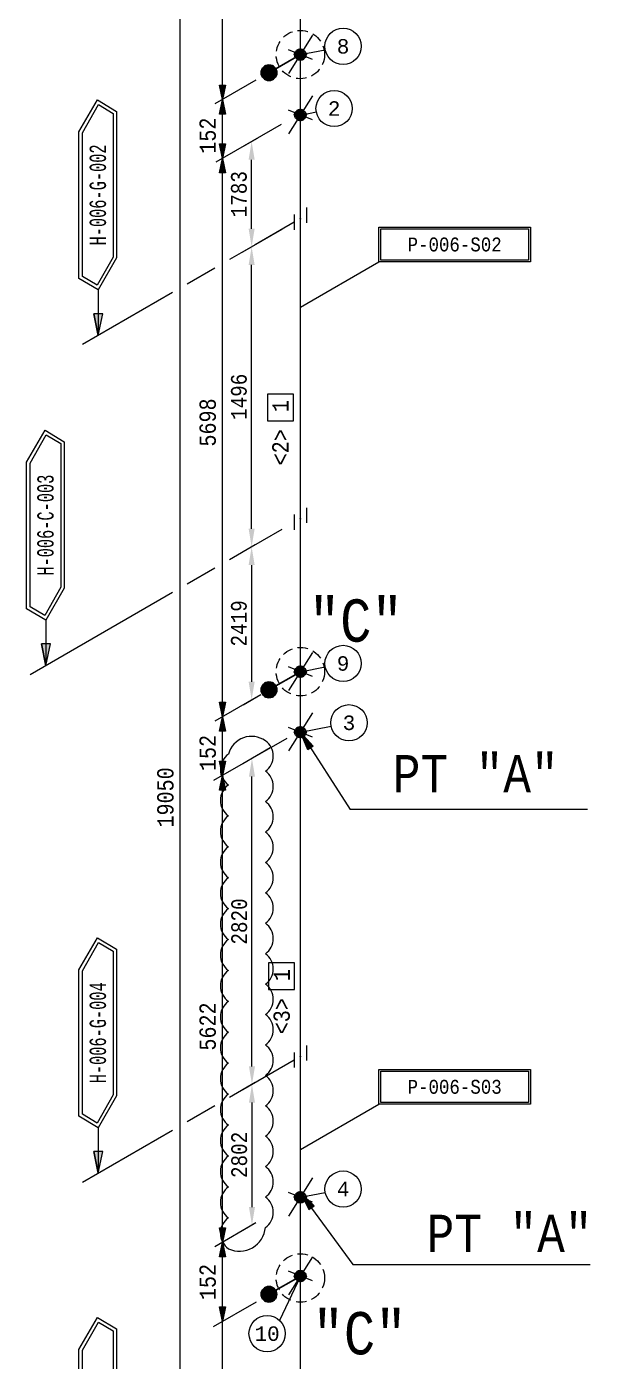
# Model space of a CAD drawing. Extents: x 0 to 841, y 0 to 594.
# Drawn here: x 343 to 436.3, y 226.8 to 447.5 of the extents above; entities that cross this region are included whole.
import ezdxf
from ezdxf.enums import TextEntityAlignment as Align

# ---------------------------------------------------------------- set-up
doc = ezdxf.new("R2010")
doc.units = 0
doc.header["$LTSCALE"] = 7
doc.header["$MEASUREMENT"] = 0
doc.linetypes.add('HIDDEN', pattern=[0.375, 0.25, -0.125])
for name, color, linetype in [('1', 7, 'Continuous'), ('3', 7, 'Continuous'), ('FAB', 2, 'Continuous'), ('SUPT', 4, 'Continuous'), ('T-TEXT1', 7, 'Continuous')]:
    doc.layers.add(name, color=color, linetype=linetype)
doc.styles.add('MARKING', font='monotxt.shx', dxfattribs={"width": 0.85, "height": 2.6})
doc.styles.get("Standard").update_dxf_attribs({"font": 'txt.shx'})
doc.styles.add('TXT', font='monotxt.shx')
doc.dimstyles.get("Standard").update_dxf_attribs({"dimtxt": 0.18, "dimasz": 0.18, "dimexe": 0.18, "dimexo": 0.0625, "dimgap": 0.09, "dimtad": 0, "dimtih": 1, "dimtoh": 1, "dimdec": 4, "dimzin": 0, "dimdsep": 46, "dimtxsty": 'Standard', "dimcen": 0.09, "dimadec": 0, "dimazin": 0, "dimtfac": 1, "dimtdec": 4, "dimtofl": 0, "dimtmove": 0, "dimatfit": 0, "dimfxl": 1, "dimtolj": 1, "dimtzin": 0, "dimarcsym": 0})

# ---------------------------------------------------------------- blocks, each defined once
blk = doc.blocks.new('8')
at = {"layer": 'SUPT', "lineweight": 0}
for p, q in [((404.76, 406.34), (404.76, 403.84)), ((402.75, 405.19), (402.75, 402.69))]:
    blk.add_line(p, q, dxfattribs=at)
at = {"layer": 'SUPT', "linetype": 'Continuous', "lineweight": 0}
blk.add_circle((403.75, 404.51), 0.05, dxfattribs=at)
blk = doc.blocks.new('*D31')
at = {"layer": 'Defpoints', "color": 0, "linetype": 'Continuous', "lineweight": 0}
for p in [(385.25, 413.98), (380.28, 411.12), (385.25, 364.37)]:
    blk.add_point(p, dxfattribs=at)
at = {"layer": 'SUPT', "color": 4, "linetype": 'Continuous', "lineweight": 0}
for p, q in [((385.25, 413.98), (378.78, 410.25)), ((380.28, 364.5), (380.28, 408.12)), ((385.25, 364.37), (378.78, 360.64))]:
    blk.add_line(p, q, dxfattribs=at)
for points in [[(379.78, 408.12), (380.78, 408.12), (380.28, 411.12)], [(379.78, 364.5), (380.78, 364.5), (380.28, 361.5)]]:
    blk.add_solid(points, dxfattribs=at)
at = {"layer": 'SUPT', "color": 4, "linetype": 'Continuous', "lineweight": 0, "insert": (378.18, 386.31), "char_height": 2.6, "attachment_point": 5, "rotation": 90, "style": 'MARKING'}
blk.add_mtext('\\A1;1496', dxfattribs=at)
blk = doc.blocks.new('TRI')
at = {"lineweight": 0}
blk.add_hatch(color=4, dxfattribs=at).paths.add_polyline_path([(340.4, 360.05), (339.74, 356.85), (341.07, 356.85)])
at = {"layer": 'SUPT', "lineweight": 0}
blk.add_line((340.4, 360.05), (339.74, 356.85), dxfattribs=at)
blk.add_lwpolyline([(340.4, 360.05), (341.07, 356.85), (339.74, 356.85), (340.4, 360.05), (341.07, 356.85)], dxfattribs=at)
blk = doc.blocks.new('*D39')
at = {"layer": 'Defpoints', "color": 0, "linetype": 'Continuous', "lineweight": 0}
for p in [(380.28, 428.53), (381.19, 429.05), (385.25, 413.98)]:
    blk.add_point(p, dxfattribs=at)
at = {"layer": 'SUPT', "color": 4, "linetype": 'Continuous', "lineweight": 0}
for p, q in [((381.19, 429.05), (378.78, 427.66)), ((380.28, 414.12), (380.28, 425.53)), ((385.25, 413.98), (378.78, 410.25))]:
    blk.add_line(p, q, dxfattribs=at)
for points in [[(379.78, 425.53), (380.78, 425.53), (380.28, 428.53)], [(379.78, 414.12), (380.78, 414.12), (380.28, 411.12)]]:
    blk.add_solid(points, dxfattribs=at)
at = {"layer": 'SUPT', "color": 4, "linetype": 'Continuous', "lineweight": 0, "insert": (378.18, 419.82), "char_height": 2.6, "attachment_point": 5, "rotation": 90, "style": 'MARKING'}
blk.add_mtext('\\A1;1783', dxfattribs=at)
blk = doc.blocks.new('*D41')
at = {"layer": 'Defpoints', "color": 0, "lineweight": 0}
for p in [(385.25, 364.37), (380.28, 336.2), (378.89, 335.4)]:
    blk.add_point(p, dxfattribs=at)
at = {"layer": 'SUPT', "color": 4, "lineweight": 0}
for p, q in [((385.25, 364.37), (378.78, 360.64)), ((380.28, 358.5), (380.28, 339.2)), ((378.89, 335.4), (381.78, 337.07))]:
    blk.add_line(p, q, dxfattribs=at)
for points in [[(379.78, 358.5), (380.78, 358.5), (380.28, 361.5)], [(379.78, 339.2), (380.78, 339.2), (380.28, 336.2)]]:
    blk.add_solid(points, dxfattribs=at)
at = {"layer": 'SUPT', "color": 4, "lineweight": 0, "insert": (378.18, 348.85), "char_height": 2.6, "attachment_point": 5, "rotation": 90, "style": 'MARKING'}
blk.add_mtext('\\A1;2419', dxfattribs=at)
blk = doc.blocks.new('*D44')
at = {"layer": 'Defpoints', "color": 0, "lineweight": 0}
for p in [(383.35, 328.24), (380.33, 326.5), (387.34, 276.64)]:
    blk.add_point(p, dxfattribs=at)
at = {"layer": 'SUPT', "color": 4, "lineweight": 0}
for p, q in [((383.35, 328.24), (378.83, 325.64)), ((380.33, 275.59), (380.33, 323.5)), ((387.34, 276.64), (378.83, 271.73))]:
    blk.add_line(p, q, dxfattribs=at)
for points in [[(379.83, 323.5), (380.83, 323.5), (380.33, 326.5)], [(379.83, 275.59), (380.83, 275.59), (380.33, 272.59)]]:
    blk.add_solid(points, dxfattribs=at)
at = {"layer": 'SUPT', "color": 4, "lineweight": 0, "insert": (378.23, 299.55), "char_height": 2.6, "attachment_point": 5, "rotation": 90, "style": 'MARKING'}
blk.add_mtext('\\A1;2820', dxfattribs=at)
blk = doc.blocks.new('*D45')
at = {"color": 4, "linetype": 'Continuous', "lineweight": 0}
for p, q in [((387.34, 276.64), (378.83, 271.73)), ((380.33, 269.59), (380.33, 252.32)), ((380.98, 249.69), (378.83, 248.45))]:
    blk.add_line(p, q, dxfattribs=at)
for points in [[(379.83, 269.59), (380.83, 269.59), (380.33, 272.59)], [(379.83, 252.32), (380.83, 252.32), (380.33, 249.32)]]:
    blk.add_solid(points, dxfattribs=at)
at = {"layer": 'Defpoints', "color": 0, "linetype": 'Continuous', "lineweight": 0}
for p in [(387.34, 276.64), (380.98, 249.69), (380.33, 249.32)]:
    blk.add_point(p, dxfattribs=at)
at = {"color": 4, "linetype": 'Continuous', "lineweight": 0, "insert": (378.23, 260.95), "char_height": 2.6, "attachment_point": 5, "rotation": 90, "style": 'MARKING'}
blk.add_mtext('\\A1;2802', dxfattribs=at)

msp = doc.modelspace()

# ---------------------------------------------------------------- hatches: boundary and pattern name
at = {"layer": 'FAB'}
for points in [[(384.45, 439.91, 1), (381.85, 439.91, 1)], [(384.45, 337.86, 1), (381.85, 337.86, 1)], [(384.44, 237.9, 1), (381.84, 237.9, 1)]]:
    msp.add_hatch(color=256, dxfattribs=at).paths.add_polyline_path(points)

# ---------------------------------------------------------------- linework, layer by layer
at = {"color": 6, "linetype": 'Continuous', "lineweight": 0, "flags": 128}
msp.add_lwpolyline([(376.44, 327.24, 0.520567), (376.44, 327.24, 0.520567), (376.44, 327.24, 0.520567), (376.44, 322.13, 0.520567), (376.44, 317.01, 0.520567), (376.44, 311.9, 0.520567), (376.44, 306.79, 0.520567), (376.44, 301.67, 0.520567), (376.44, 296.56, 0.520567), (376.44, 291.45, 0.520567), (376.44, 286.33, 0.520567), (376.44, 281.22, 0.520567), (376.44, 276.11, 0.520567), (376.44, 270.99, 0.520567), (376.44, 265.88, 0.520567), (376.44, 260.77, 0.520567), (376.44, 255.65, 0.520567), (376.44, 250.54, 0.520567), (376.44, 245.43, 0.520567), (376.44, 245.43, 0.520567), (382.55, 248.95, 0.520567), (382.55, 248.95, 0.520567), (382.55, 253.98, 0.520567), (382.55, 259.01, 0.520567), (382.55, 264.04, 0.520567), (382.55, 269.07, 0.520567), (382.55, 274.1, 0.520567), (382.55, 279.13, 0.520567), (382.55, 284.16, 0.520567), (382.55, 289.19, 0.520567), (382.55, 294.22, 0.520567), (382.55, 299.25, 0.520567), (382.55, 304.28, 0.520567), (382.55, 309.31, 0.520567), (382.55, 314.34, 0.520567), (382.55, 319.37, 0.520567), (382.55, 324.4, 0.520567), (382.55, 329.43, 0.520567), (376.44, 327.24, 0.520567)], format="xyb", dxfattribs=at)
at = {"layer": '1', "color": 1, "linetype": 'Continuous', "lineweight": 0}
for p, q in [((388.34, 330.97), (388.34, 507.27)), ((388.34, 156.67), (388.34, 330.97))]:
    msp.add_line(p, q, dxfattribs=at)
at = {"layer": '3', "color": 2, "linetype": 'Continuous', "lineweight": 0}
for p, q in [((375.44, 333.37), (375.44, 502.88)), ((368.44, 142.15), (368.44, 498.84)), ((375.44, 146.19), (375.44, 333.37))]:
    msp.add_line(p, q, dxfattribs=at)
for points in [[(375.94, 437.87), (375.44, 435.47), (374.94, 437.87), (375.94, 437.87)], [(375.84, 437.87), (375.44, 435.47), (375.04, 437.87)], [(375.74, 437.87), (375.44, 435.47), (375.24, 437.87)], [(375.54, 437.87), (375.44, 435.47), (375.34, 437.87)], [(374.94, 433.07), (375.44, 435.47), (375.94, 433.07), (374.94, 433.07)], [(375.04, 433.07), (375.44, 435.47), (375.84, 433.07)], [(375.24, 433.07), (375.44, 435.47), (375.74, 433.07)], [(375.34, 433.07), (375.44, 435.47), (375.54, 433.07)], [(375.94, 428.14), (375.44, 425.74), (374.94, 428.14), (375.94, 428.14)], [(375.84, 428.14), (375.44, 425.74), (375.04, 428.14)], [(375.74, 428.14), (375.44, 425.74), (375.24, 428.14)], [(375.54, 428.14), (375.44, 425.74), (375.34, 428.14)], [(374.94, 423.34), (375.44, 425.74), (375.94, 423.34), (374.94, 423.34)], [(375.04, 423.34), (375.44, 425.74), (375.84, 423.34)], [(375.24, 423.34), (375.44, 425.74), (375.74, 423.34)], [(375.34, 423.34), (375.44, 425.74), (375.54, 423.34)], [(387.18, 382.37), (387.18, 386.77), (382.88, 386.77), (382.88, 382.37), (387.18, 382.37)], [(375.94, 335.81), (375.44, 333.41), (374.94, 335.81), (375.94, 335.81)], [(375.84, 335.81), (375.44, 333.41), (375.04, 335.81)], [(375.74, 335.81), (375.44, 333.41), (375.24, 335.81)], [(375.54, 335.81), (375.44, 333.41), (375.34, 335.81)], [(374.94, 331.01), (375.44, 333.41), (375.94, 331.01), (374.94, 331.01)], [(375.04, 331.01), (375.44, 333.41), (375.84, 331.01)], [(375.24, 331.01), (375.44, 333.41), (375.74, 331.01)], [(375.34, 331.01), (375.44, 333.41), (375.54, 331.01)], [(375.94, 326.08), (375.44, 323.68), (374.94, 326.08), (375.94, 326.08)], [(375.84, 326.08), (375.44, 323.68), (375.04, 326.08)], [(375.74, 326.08), (375.44, 323.68), (375.24, 326.08)], [(375.54, 326.08), (375.44, 323.68), (375.34, 326.08)], [(374.94, 321.28), (375.44, 323.68), (375.94, 321.28), (374.94, 321.28)], [(375.04, 321.28), (375.44, 323.68), (375.84, 321.28)], [(375.24, 321.28), (375.44, 323.68), (375.74, 321.28)], [(375.34, 321.28), (375.44, 323.68), (375.54, 321.28)], [(387.39, 288.29), (387.39, 292.69), (383.09, 292.69), (383.09, 288.29), (387.39, 288.29)], [(375.94, 248.89), (375.44, 246.49), (374.94, 248.89), (375.94, 248.89)], [(375.84, 248.89), (375.44, 246.49), (375.04, 248.89)], [(375.74, 248.89), (375.44, 246.49), (375.24, 248.89)], [(375.54, 248.89), (375.44, 246.49), (375.34, 248.89)], [(374.94, 244.09), (375.44, 246.49), (375.94, 244.09), (374.94, 244.09)], [(375.04, 244.09), (375.44, 246.49), (375.84, 244.09)], [(375.24, 244.09), (375.44, 246.49), (375.74, 244.09)], [(375.34, 244.09), (375.44, 246.49), (375.54, 244.09)], [(375.94, 235.82), (375.44, 233.42), (374.94, 235.82), (375.94, 235.82)], [(375.84, 235.82), (375.44, 233.42), (375.04, 235.82)], [(375.74, 235.82), (375.44, 233.42), (375.24, 235.82)], [(375.54, 235.82), (375.44, 233.42), (375.34, 235.82)]]:
    msp.add_lwpolyline(points, dxfattribs=at)
at = {"layer": '3', "color": 2, "linetype": 'HIDDEN', "lineweight": 0}
for centre in [(388.34, 442.91), (388.34, 340.86), (388.34, 240.59)]:
    msp.add_circle(centre, 4, dxfattribs=at)
at = {"layer": 'FAB', "linetype": 'Continuous', "lineweight": 0}
for p, q in [((388.34, 442.91), (392.46, 443.71)), ((380.98, 438.66), (374.18, 434.74)), ((388.34, 432.91), (390.99, 433.42)), ((374.42, 425.15), (385.23, 431.39)), ((388.34, 401.12), (401.33, 408.62)), ((388.34, 340.86), (392.46, 341.65)), ((380.98, 336.61), (374.18, 332.68)), ((388.34, 330.86), (393.44, 331.84)), ((386.1, 329.83), (373.99, 322.84)), ((388.34, 261.82), (401.33, 269.32)), ((388.34, 253.94), (392.46, 254.73)), ((388.39, 254.64), (397, 242.8)), ((380.98, 249.69), (374.18, 245.76)), ((388.34, 240.92), (384.89, 233.59)), ((373.99, 232.58), (381.07, 236.67))]:
    msp.add_line(p, q, dxfattribs=at)
at = {"layer": 'FAB'}
for p, q in [((388.34, 442.91), (383.15, 439.91)), ((388.34, 340.86), (383.15, 337.86)), ((388.34, 240.9), (383.14, 237.9))]:
    msp.add_line(p, q, dxfattribs=at)
at = {"layer": 'FAB', "color": 2, "linetype": 'Continuous', "lineweight": 0}
for p, q in [((388.34, 330.86), (396.58, 318.08)), ((435.89, 318.08), (396.58, 318.08)), ((436.33, 242.77), (397.02, 242.77))]:
    msp.add_line(p, q, dxfattribs=at)
for points in [[(401.33, 414.39), (426.43, 414.39), (426.43, 408.62), (401.33, 408.62)], [(401.65, 414.07), (426.11, 414.07), (426.11, 408.94), (401.65, 408.94)], [(401.33, 275.09), (426.43, 275.09), (426.43, 269.32), (401.33, 269.32)], [(401.65, 274.77), (426.11, 274.77), (426.11, 269.64), (401.65, 269.64)]]:
    msp.add_lwpolyline(points, close=True, dxfattribs=at)
for points in [[(389.86, 328.14), (388.34, 330.86), (390.17, 328.35)], [(389.71, 328.04), (388.34, 330.86), (390.17, 328.35)], [(389.71, 328.04), (388.34, 330.86), (390.33, 328.45)], [(389.56, 327.95), (388.34, 330.86), (390.48, 328.53), (389.56, 327.95)], [(390.31, 252.34), (388.34, 254.75), (390.01, 252.12)], [(390.46, 252.44), (388.34, 254.75), (390.01, 252.12)], [(390.46, 252.44), (388.34, 254.75), (389.86, 252.02)], [(390.6, 252.55), (388.34, 254.75), (389.72, 251.9), (390.6, 252.55)]]:
    msp.add_lwpolyline(points, dxfattribs=at)
for centre in [(395.41, 444.28), (393.93, 433.99), (395.41, 342.22), (396.39, 332.41), (395.41, 255.3), (382.84, 231.39)]:
    msp.add_circle(centre, 3, dxfattribs=at)
at = {"layer": 'FAB'}
for centre in [(383.15, 439.91), (383.15, 337.86), (383.14, 237.9)]:
    msp.add_circle(centre, 1.3, dxfattribs=at)
at = {"layer": 'SUPT', "linetype": 'Continuous', "lineweight": 0}
for p, q in [((387.34, 415.19), (380.87, 411.46)), ((380.87, 411.46), (376.61, 409)), ((354.89, 403.99), (354.89, 396.46)), ((380.87, 361.84), (376.61, 359.38)), ((346.23, 349.38), (346.23, 341.84)), ((354.89, 265.44), (354.89, 257.9))]:
    msp.add_line(p, q, dxfattribs=at)
at = {"layer": 'SUPT', "lineweight": 0}
for p, q in [((374.19, 407.6), (369.63, 404.97)), ((367.16, 403.54), (352.29, 394.96)), ((374.19, 357.99), (369.63, 355.35)), ((367.16, 353.93), (343.63, 340.34)), ((380.87, 272.9), (376.61, 270.44)), ((374.19, 269.05), (369.63, 266.41)), ((367.16, 264.98), (352.29, 256.4))]:
    msp.add_line(p, q, dxfattribs=at)
at = {"layer": 'SUPT', "linetype": 'Continuous', "lineweight": 0}
for points in [[(357.93, 409.28), (354.89, 403.99), (351.7, 405.89), (351.7, 430.12), (354.74, 435.4), (357.93, 433.5)], [(357.36, 433.18), (357.36, 409.43), (354.69, 404.77), (352.27, 406.21), (352.27, 429.97), (354.94, 434.63)], [(349.27, 354.66), (346.23, 349.38), (343.04, 351.28), (343.04, 375.51), (346.08, 380.79), (349.27, 378.89)], [(348.7, 378.57), (348.7, 354.81), (346.03, 350.16), (343.61, 351.6), (343.61, 375.36), (346.28, 380.01)], [(357.93, 270.72), (354.89, 265.44), (351.7, 267.34), (351.7, 291.56), (354.74, 296.85), (357.93, 294.95)], [(357.36, 294.63), (357.36, 270.87), (354.69, 266.22), (352.27, 267.66), (352.27, 291.41), (354.94, 296.07)], [(357.93, 207.95), (354.89, 202.67), (351.7, 204.57), (351.7, 228.79), (354.74, 234.08), (357.93, 232.18)], [(357.36, 231.86), (357.36, 208.1), (354.69, 203.45), (352.27, 204.89), (352.27, 228.64), (354.94, 233.3)]]:
    msp.add_lwpolyline(points, close=True, dxfattribs=at)
at = {"layer": 'T-TEXT1', "color": 2, "linetype": 'Continuous', "lineweight": 0}
for p, q in [((390.37, 446.1), (386.37, 439.8)), ((390.37, 442.1), (386.37, 443.7)), ((390.37, 436.1), (386.37, 429.8)), ((390.37, 432.1), (386.37, 433.7)), ((390.37, 344.05), (386.37, 337.75)), ((390.37, 340.05), (386.37, 341.65)), ((390.37, 334.05), (386.37, 327.75)), ((390.37, 330.05), (386.37, 331.65)), ((390.37, 257.13), (386.37, 250.83)), ((390.37, 253.13), (386.37, 254.73)), ((390.37, 244.11), (386.37, 237.81)), ((390.37, 240.11), (386.37, 241.71))]:
    msp.add_line(p, q, dxfattribs=at)
for points in [[(388.34, 443.91), (388.54, 443.81), (388.64, 443.81), (388.84, 443.71), (388.94, 443.61), (389.04, 443.51), (389.14, 443.41), (389.24, 443.21), (389.24, 443.11), (389.34, 442.91), (389.24, 442.71), (389.24, 442.61), (389.14, 442.41), (389.04, 442.31), (388.94, 442.21), (388.84, 442.11), (388.64, 442.01), (388.54, 442.01), (388.34, 442.01), (388.14, 442.01), (388.04, 442.01), (387.84, 442.11), (387.74, 442.21), (387.64, 442.31), (387.54, 442.41), (387.44, 442.61), (387.44, 442.71), (387.44, 442.91), (387.44, 443.11), (387.44, 443.21), (387.54, 443.41), (387.64, 443.51), (387.74, 443.61), (387.84, 443.71), (388.04, 443.81), (388.14, 443.81), (388.34, 443.91), (388.34, 443.91), (388.54, 443.81), (388.34, 441.91), (388.14, 442.01), (388.34, 443.91), (388.54, 443.81), (388.64, 443.81), (388.14, 442.01), (388.04, 442.01), (388.54, 443.81), (388.64, 443.81), (388.84, 443.71), (388.04, 442.01), (387.84, 442.11), (388.64, 443.81), (388.84, 443.71), (388.94, 443.61), (387.84, 442.11), (387.74, 442.21), (388.84, 443.71), (388.94, 443.61), (389.04, 443.51), (387.74, 442.21), (387.64, 442.31), (388.94, 443.61), (389.04, 443.51), (389.14, 443.41), (387.64, 442.31), (387.54, 442.41), (389.04, 443.51), (389.14, 443.41), (389.24, 443.21), (387.54, 442.41), (387.44, 442.61), (389.14, 443.41), (389.24, 443.21), (389.24, 443.11), (387.44, 442.61), (387.44, 442.71), (389.24, 443.21), (389.24, 443.11), (389.34, 442.91), (387.44, 442.71), (387.34, 442.91), (389.24, 443.11), (389.34, 442.91), (389.24, 442.71), (387.34, 442.91), (387.44, 443.11), (389.34, 442.91), (389.24, 442.71), (389.24, 442.61), (387.44, 443.11), (387.44, 443.21), (389.24, 442.71), (389.24, 442.61), (389.14, 442.41), (387.44, 443.21), (387.54, 443.41), (389.24, 442.61)], [(389.24, 442.61), (389.14, 442.41), (389.04, 442.31), (387.54, 443.41), (387.64, 443.51), (389.14, 442.41), (389.04, 442.31), (388.94, 442.21), (387.64, 443.51), (387.74, 443.61), (389.04, 442.31), (388.94, 442.21), (388.84, 442.11), (387.74, 443.61), (387.84, 443.71), (388.94, 442.21), (388.84, 442.11), (388.64, 442.01), (387.84, 443.71), (388.04, 443.81), (388.84, 442.11), (388.64, 442.01), (388.54, 442.01), (388.04, 443.81), (388.14, 443.81), (388.64, 442.01), (388.54, 442.01), (388.34, 441.91), (388.14, 443.81), (388.34, 443.91), (388.54, 442.01)], [(388.34, 433.92), (388.54, 433.82), (388.64, 433.82), (388.84, 433.72), (388.94, 433.62), (389.04, 433.52), (389.14, 433.42), (389.24, 433.22), (389.24, 433.12), (389.34, 432.92), (389.24, 432.72), (389.24, 432.62), (389.14, 432.42), (389.04, 432.32), (388.94, 432.22), (388.84, 432.12), (388.64, 432.02), (388.54, 432.02), (388.34, 432.02), (388.14, 432.02), (388.04, 432.02), (387.84, 432.12), (387.74, 432.22), (387.64, 432.32), (387.54, 432.42), (387.44, 432.62), (387.44, 432.72), (387.44, 432.92), (387.44, 433.12), (387.44, 433.22), (387.54, 433.42), (387.64, 433.52), (387.74, 433.62), (387.84, 433.72), (388.04, 433.82), (388.14, 433.82), (388.34, 433.92), (388.34, 433.92), (388.54, 433.82), (388.34, 431.92), (388.14, 432.02), (388.34, 433.92), (388.54, 433.82), (388.64, 433.82), (388.14, 432.02), (388.04, 432.02), (388.54, 433.82), (388.64, 433.82), (388.84, 433.72), (388.04, 432.02), (387.84, 432.12), (388.64, 433.82), (388.84, 433.72), (388.94, 433.62), (387.84, 432.12), (387.74, 432.22), (388.84, 433.72), (388.94, 433.62), (389.04, 433.52), (387.74, 432.22), (387.64, 432.32), (388.94, 433.62), (389.04, 433.52), (389.14, 433.42), (387.64, 432.32), (387.54, 432.42), (389.04, 433.52), (389.14, 433.42), (389.24, 433.22), (387.54, 432.42), (387.44, 432.62), (389.14, 433.42), (389.24, 433.22), (389.24, 433.12), (387.44, 432.62), (387.44, 432.72), (389.24, 433.22), (389.24, 433.12), (389.34, 432.92), (387.44, 432.72), (387.34, 432.92), (389.24, 433.12), (389.34, 432.92), (389.24, 432.72), (387.34, 432.92), (387.44, 433.12), (389.34, 432.92), (389.24, 432.72), (389.24, 432.62), (387.44, 433.12), (387.44, 433.22), (389.24, 432.72), (389.24, 432.62), (389.14, 432.42), (387.44, 433.22), (387.54, 433.42), (389.24, 432.62)], [(389.24, 432.62), (389.14, 432.42), (389.04, 432.32), (387.54, 433.42), (387.64, 433.52), (389.14, 432.42), (389.04, 432.32), (388.94, 432.22), (387.64, 433.52), (387.74, 433.62), (389.04, 432.32), (388.94, 432.22), (388.84, 432.12), (387.74, 433.62), (387.84, 433.72), (388.94, 432.22), (388.84, 432.12), (388.64, 432.02), (387.84, 433.72), (388.04, 433.82), (388.84, 432.12), (388.64, 432.02), (388.54, 432.02), (388.04, 433.82), (388.14, 433.82), (388.64, 432.02), (388.54, 432.02), (388.34, 431.92), (388.14, 433.82), (388.34, 433.92), (388.54, 432.02)], [(388.34, 341.86), (388.54, 341.76), (388.64, 341.76), (388.84, 341.66), (388.94, 341.56), (389.04, 341.46), (389.14, 341.36), (389.24, 341.16), (389.24, 341.06), (389.34, 340.86), (389.24, 340.66), (389.24, 340.56), (389.14, 340.36), (389.04, 340.26), (388.94, 340.16), (388.84, 340.06), (388.64, 339.96), (388.54, 339.96), (388.34, 339.96), (388.14, 339.96), (388.04, 339.96), (387.84, 340.06), (387.74, 340.16), (387.64, 340.26), (387.54, 340.36), (387.44, 340.56), (387.44, 340.66), (387.44, 340.86), (387.44, 341.06), (387.44, 341.16), (387.54, 341.36), (387.64, 341.46), (387.74, 341.56), (387.84, 341.66), (388.04, 341.76), (388.14, 341.76), (388.34, 341.86), (388.34, 341.86), (388.54, 341.76), (388.34, 339.86), (388.14, 339.96), (388.34, 341.86), (388.54, 341.76), (388.64, 341.76), (388.14, 339.96), (388.04, 339.96), (388.54, 341.76), (388.64, 341.76), (388.84, 341.66), (388.04, 339.96), (387.84, 340.06), (388.64, 341.76), (388.84, 341.66), (388.94, 341.56), (387.84, 340.06), (387.74, 340.16), (388.84, 341.66), (388.94, 341.56), (389.04, 341.46), (387.74, 340.16), (387.64, 340.26), (388.94, 341.56), (389.04, 341.46), (389.14, 341.36), (387.64, 340.26), (387.54, 340.36), (389.04, 341.46), (389.14, 341.36), (389.24, 341.16), (387.54, 340.36), (387.44, 340.56), (389.14, 341.36), (389.24, 341.16), (389.24, 341.06), (387.44, 340.56), (387.44, 340.66), (389.24, 341.16), (389.24, 341.06), (389.34, 340.86), (387.44, 340.66), (387.34, 340.86), (389.24, 341.06), (389.34, 340.86), (389.24, 340.66), (387.34, 340.86), (387.44, 341.06), (389.34, 340.86), (389.24, 340.66), (389.24, 340.56), (387.44, 341.06), (387.44, 341.16), (389.24, 340.66), (389.24, 340.56), (389.14, 340.36), (387.44, 341.16), (387.54, 341.36), (389.24, 340.56)], [(389.24, 340.56), (389.14, 340.36), (389.04, 340.26), (387.54, 341.36), (387.64, 341.46), (389.14, 340.36), (389.04, 340.26), (388.94, 340.16), (387.64, 341.46), (387.74, 341.56), (389.04, 340.26), (388.94, 340.16), (388.84, 340.06), (387.74, 341.56), (387.84, 341.66), (388.94, 340.16), (388.84, 340.06), (388.64, 339.96), (387.84, 341.66), (388.04, 341.76), (388.84, 340.06), (388.64, 339.96), (388.54, 339.96), (388.04, 341.76), (388.14, 341.76), (388.64, 339.96), (388.54, 339.96), (388.34, 339.86), (388.14, 341.76), (388.34, 341.86), (388.54, 339.96)], [(388.34, 331.86), (388.54, 331.76), (388.64, 331.76), (388.84, 331.66), (388.94, 331.56), (389.04, 331.46), (389.14, 331.36), (389.24, 331.16), (389.24, 331.06), (389.34, 330.86), (389.24, 330.66), (389.24, 330.56), (389.14, 330.36), (389.04, 330.26), (388.94, 330.16), (388.84, 330.06), (388.64, 329.96), (388.54, 329.96), (388.34, 329.96), (388.14, 329.96), (388.04, 329.96), (387.84, 330.06), (387.74, 330.16), (387.64, 330.26), (387.54, 330.36), (387.44, 330.56), (387.44, 330.66), (387.44, 330.86), (387.44, 331.06), (387.44, 331.16), (387.54, 331.36), (387.64, 331.46), (387.74, 331.56), (387.84, 331.66), (388.04, 331.76), (388.14, 331.76), (388.34, 331.86), (388.34, 331.86), (388.54, 331.76), (388.34, 329.86), (388.14, 329.96), (388.34, 331.86), (388.54, 331.76), (388.64, 331.76), (388.14, 329.96), (388.04, 329.96), (388.54, 331.76), (388.64, 331.76), (388.84, 331.66), (388.04, 329.96), (387.84, 330.06), (388.64, 331.76), (388.84, 331.66), (388.94, 331.56), (387.84, 330.06), (387.74, 330.16), (388.84, 331.66), (388.94, 331.56), (389.04, 331.46), (387.74, 330.16), (387.64, 330.26), (388.94, 331.56), (389.04, 331.46), (389.14, 331.36), (387.64, 330.26), (387.54, 330.36), (389.04, 331.46), (389.14, 331.36), (389.24, 331.16), (387.54, 330.36), (387.44, 330.56), (389.14, 331.36), (389.24, 331.16), (389.24, 331.06), (387.44, 330.56), (387.44, 330.66), (389.24, 331.16), (389.24, 331.06), (389.34, 330.86), (387.44, 330.66), (387.34, 330.86), (389.24, 331.06), (389.34, 330.86), (389.24, 330.66), (387.34, 330.86), (387.44, 331.06), (389.34, 330.86), (389.24, 330.66), (389.24, 330.56), (387.44, 331.06), (387.44, 331.16), (389.24, 330.66), (389.24, 330.56), (389.14, 330.36), (387.44, 331.16), (387.54, 331.36), (389.24, 330.56)], [(389.24, 330.56), (389.14, 330.36), (389.04, 330.26), (387.54, 331.36), (387.64, 331.46), (389.14, 330.36), (389.04, 330.26), (388.94, 330.16), (387.64, 331.46), (387.74, 331.56), (389.04, 330.26), (388.94, 330.16), (388.84, 330.06), (387.74, 331.56), (387.84, 331.66), (388.94, 330.16), (388.84, 330.06), (388.64, 329.96), (387.84, 331.66), (388.04, 331.76), (388.84, 330.06), (388.64, 329.96), (388.54, 329.96), (388.04, 331.76), (388.14, 331.76), (388.64, 329.96), (388.54, 329.96), (388.34, 329.86), (388.14, 331.76), (388.34, 331.86), (388.54, 329.96)], [(388.34, 254.94), (388.54, 254.84), (388.64, 254.84), (388.84, 254.74), (388.94, 254.64), (389.04, 254.54), (389.14, 254.44), (389.24, 254.24), (389.24, 254.14), (389.34, 253.94), (389.24, 253.74), (389.24, 253.64), (389.14, 253.44), (389.04, 253.34), (388.94, 253.24), (388.84, 253.14), (388.64, 253.04), (388.54, 253.04), (388.34, 253.04), (388.14, 253.04), (388.04, 253.04), (387.84, 253.14), (387.74, 253.24), (387.64, 253.34), (387.54, 253.44), (387.44, 253.64), (387.44, 253.74), (387.44, 253.94), (387.44, 254.14), (387.44, 254.24), (387.54, 254.44), (387.64, 254.54), (387.74, 254.64), (387.84, 254.74), (388.04, 254.84), (388.14, 254.84), (388.34, 254.94), (388.34, 254.94), (388.54, 254.84), (388.34, 252.94), (388.14, 253.04), (388.34, 254.94), (388.54, 254.84), (388.64, 254.84), (388.14, 253.04), (388.04, 253.04), (388.54, 254.84), (388.64, 254.84), (388.84, 254.74), (388.04, 253.04), (387.84, 253.14), (388.64, 254.84), (388.84, 254.74), (388.94, 254.64), (387.84, 253.14), (387.74, 253.24), (388.84, 254.74), (388.94, 254.64), (389.04, 254.54), (387.74, 253.24), (387.64, 253.34), (388.94, 254.64), (389.04, 254.54), (389.14, 254.44), (387.64, 253.34), (387.54, 253.44), (389.04, 254.54), (389.14, 254.44), (389.24, 254.24), (387.54, 253.44), (387.44, 253.64), (389.14, 254.44), (389.24, 254.24), (389.24, 254.14), (387.44, 253.64), (387.44, 253.74), (389.24, 254.24), (389.24, 254.14), (389.34, 253.94), (387.44, 253.74), (387.34, 253.94), (389.24, 254.14), (389.34, 253.94), (389.24, 253.74), (387.34, 253.94), (387.44, 254.14), (389.34, 253.94), (389.24, 253.74), (389.24, 253.64), (387.44, 254.14), (387.44, 254.24), (389.24, 253.74), (389.24, 253.64), (389.14, 253.44), (387.44, 254.24), (387.54, 254.44), (389.24, 253.64)], [(389.24, 253.64), (389.14, 253.44), (389.04, 253.34), (387.54, 254.44), (387.64, 254.54), (389.14, 253.44), (389.04, 253.34), (388.94, 253.24), (387.64, 254.54), (387.74, 254.64), (389.04, 253.34), (388.94, 253.24), (388.84, 253.14), (387.74, 254.64), (387.84, 254.74), (388.94, 253.24), (388.84, 253.14), (388.64, 253.04), (387.84, 254.74), (388.04, 254.84), (388.84, 253.14), (388.64, 253.04), (388.54, 253.04), (388.04, 254.84), (388.14, 254.84), (388.64, 253.04), (388.54, 253.04), (388.34, 252.94), (388.14, 254.84), (388.34, 254.94), (388.54, 253.04)], [(388.34, 241.91), (388.54, 241.81), (388.64, 241.81), (388.84, 241.71), (388.94, 241.61), (389.04, 241.51), (389.14, 241.41), (389.24, 241.21), (389.24, 241.11), (389.34, 240.91), (389.24, 240.71), (389.24, 240.61), (389.14, 240.41), (389.04, 240.31), (388.94, 240.21), (388.84, 240.11), (388.64, 240.01), (388.54, 240.01), (388.34, 240.01), (388.14, 240.01), (388.04, 240.01), (387.84, 240.11), (387.74, 240.21), (387.64, 240.31), (387.54, 240.41), (387.44, 240.61), (387.44, 240.71), (387.44, 240.91), (387.44, 241.11), (387.44, 241.21), (387.54, 241.41), (387.64, 241.51), (387.74, 241.61), (387.84, 241.71), (388.04, 241.81), (388.14, 241.81), (388.34, 241.91), (388.34, 241.91), (388.54, 241.81), (388.34, 239.91), (388.14, 240.01), (388.34, 241.91), (388.54, 241.81), (388.64, 241.81), (388.14, 240.01), (388.04, 240.01), (388.54, 241.81), (388.64, 241.81), (388.84, 241.71), (388.04, 240.01), (387.84, 240.11), (388.64, 241.81), (388.84, 241.71), (388.94, 241.61), (387.84, 240.11), (387.74, 240.21), (388.84, 241.71), (388.94, 241.61), (389.04, 241.51), (387.74, 240.21), (387.64, 240.31), (388.94, 241.61), (389.04, 241.51), (389.14, 241.41), (387.64, 240.31), (387.54, 240.41), (389.04, 241.51), (389.14, 241.41), (389.24, 241.21), (387.54, 240.41), (387.44, 240.61), (389.14, 241.41), (389.24, 241.21), (389.24, 241.11), (387.44, 240.61), (387.44, 240.71), (389.24, 241.21), (389.24, 241.11), (389.34, 240.91), (387.44, 240.71), (387.34, 240.91), (389.24, 241.11), (389.34, 240.91), (389.24, 240.71), (387.34, 240.91), (387.44, 241.11), (389.34, 240.91), (389.24, 240.71), (389.24, 240.61), (387.44, 241.11), (387.44, 241.21), (389.24, 240.71), (389.24, 240.61), (389.14, 240.41), (387.44, 241.21), (387.54, 241.41), (389.24, 240.61)], [(389.24, 240.61), (389.14, 240.41), (389.04, 240.31), (387.54, 241.41), (387.64, 241.51), (389.14, 240.41), (389.04, 240.31), (388.94, 240.21), (387.64, 241.51), (387.74, 241.61), (389.04, 240.31), (388.94, 240.21), (388.84, 240.11), (387.74, 241.61), (387.84, 241.71), (388.94, 240.21), (388.84, 240.11), (388.64, 240.01), (387.84, 241.71), (388.04, 241.81), (388.84, 240.11), (388.64, 240.01), (388.54, 240.01), (388.04, 241.81), (388.14, 241.81), (388.64, 240.01), (388.54, 240.01), (388.34, 239.91), (388.14, 241.81), (388.34, 241.91), (388.54, 240.01)]]:
    msp.add_lwpolyline(points, dxfattribs=at)

# ---------------------------------------------------------------- block references
at = {"layer": 'SUPT', "lineweight": 0}
for p in [(-15.41, 11.26), (-15.41, -38.36), (-15.41, -127.3)]:
    msp.add_blockref('8', p, dxfattribs=at)
at = {"layer": 'SUPT', "linetype": 'Continuous', "lineweight": 0, "xscale": -1.125, "yscale": 1.125, "zscale": 1.125, "rotation": 180}
for p in [(-28.06, 801.52), (-36.72, 746.9), (-28.06, 662.96)]:
    msp.add_blockref('TRI', p, dxfattribs=at)

# ---------------------------------------------------------------- texts
at = {"layer": '3', "color": 2, "linetype": 'Continuous', "lineweight": 0, "style": 'TXT', "width": 0.851861}
for s, p in [('152', (374.35, 426.52)), ('5698', (374.35, 378.09)), ('1', (386.39, 383.78)), ('<2>', (386.39, 374.98)), ('152', (374.35, 324.43)), ('19050', (367.35, 315.09)), ('1', (386.6, 289.7)), ('5622', (374.35, 278.2)), ('<3>', (386.6, 280.9)), ('152', (374.35, 236.94))]:
    msp.add_text(s, height=2.7, rotation=90, dxfattribs=at).set_placement(p)
at = {"layer": 'FAB', "color": 2, "linetype": 'Continuous', "lineweight": 0, "style": 'TXT'}
for s, p in [('8', (395.41, 444.28)), ('2', (393.93, 433.99)), ('9', (395.41, 342.22)), ('3', (396.39, 332.41)), ('4', (395.41, 255.3)), ('10', (382.84, 231.39))]:
    msp.add_text(s, height=2.4, dxfattribs=at).set_placement(p, align=Align.MIDDLE_CENTER)
at = {"layer": 'FAB', "color": 2, "linetype": 'Continuous', "lineweight": 0, "style": 'TXT', "width": 0.869567}
for s, p in [('P-006-S02', (413.88, 411.51)), ('P-006-S03', (413.88, 272.21))]:
    msp.add_text(s, height=2.3, dxfattribs=at).set_placement(p, align=Align.MIDDLE_CENTER)
at = {"layer": 'FAB', "color": 2, "linetype": 'Continuous', "style": 'TXT', "width": 0.857082}
for s, height, p in [('"C"', 7, (389.73, 345.82)), ('PT "A"', 6.163, (403.65, 320.91)), ('PT "A"', 6.163, (409.25, 244.89)), ('"C"', 7, (390.35, 227.96))]:
    msp.add_text(s, height=height, dxfattribs=at).set_placement(p)
at = {"layer": 'SUPT', "linetype": 'Continuous', "lineweight": 0, "style": 'TXT', "width": 0.65}
for s, p in [('H-006-G-002', (354.82, 419.7)), ('H-006-C-003', (346.15, 365.09)), ('H-006-G-004', (354.82, 281.14))]:
    msp.add_text(s, height=2.7, rotation=90, dxfattribs=at).set_placement(p, align=Align.MIDDLE_CENTER)

# ---------------------------------------------------------------- dimensions: what is measured, and where the dimension line sits
at = {"linetype": 'Continuous', "lineweight": 0}
dim = msp.add_linear_dim(base=(380.33, 249.32), p1=(387.34, 276.64), p2=(380.98, 249.69), angle=90, text='2802', dimstyle='Standard', override={"dimtxt": 2.6, "dimasz": 3, "dimexe": 1.5, "dimexo": 0, "dimgap": 0.8, "dimtad": 1, "dimtih": 0, "dimdec": 0, "dimdsep": 0, "dimtxsty": 'MARKING', "dimclrd": 4, "dimclre": 4, "dimclrt": 4, "dimatfit": 3, "dimlwd": 0, "dimlwe": 0}, dxfattribs=at)
dim.commit()
dim.dimension.update_dxf_attribs({"geometry": '*D45', "text_midpoint": (378.23, 260.95)})
at = {"layer": 'SUPT', "linetype": 'Continuous', "lineweight": 0}
for base, p1, p2, text, picture, middle in [((380.28, 428.53), (385.25, 413.98), (381.19, 429.05), '1783', '*D39', (378.18, 419.82)), ((380.28, 411.12), (385.25, 364.37), (385.25, 413.98), '1496', '*D31', (378.18, 386.31))]:
    dim = msp.add_linear_dim(base=base, p1=p1, p2=p2, angle=90, text=text, dimstyle='Standard', override={"dimtxt": 2.6, "dimasz": 3, "dimexe": 1.5, "dimexo": 0, "dimgap": 0.8, "dimtad": 1, "dimtih": 0, "dimdec": 0, "dimdsep": 0, "dimtxsty": 'MARKING', "dimclrd": 4, "dimclre": 4, "dimclrt": 4, "dimatfit": 3, "dimlwd": 0, "dimlwe": 0}, dxfattribs=at)
    dim.commit()
    dim.dimension.update_dxf_attribs({"geometry": picture, "text_midpoint": middle})
at = {"layer": 'SUPT', "lineweight": 0}
for base, p1, p2, text, picture, middle in [((380.28, 336.2), (385.25, 364.37), (378.89, 335.4), '2419', '*D41', (378.18, 348.85)), ((380.33, 326.5), (387.34, 276.64), (383.35, 328.24), '2820', '*D44', (378.23, 299.55))]:
    dim = msp.add_linear_dim(base=base, p1=p1, p2=p2, angle=90, text=text, dimstyle='Standard', override={"dimtxt": 2.6, "dimasz": 3, "dimexe": 1.5, "dimexo": 0, "dimgap": 0.8, "dimtad": 1, "dimtih": 0, "dimdec": 0, "dimdsep": 0, "dimtxsty": 'MARKING', "dimclrd": 4, "dimclre": 4, "dimclrt": 4, "dimatfit": 3, "dimlwd": 0, "dimlwe": 0}, dxfattribs=at)
    dim.commit()
    dim.dimension.update_dxf_attribs({"geometry": picture, "text_midpoint": middle})

doc.saveas('drawing.dxf')
